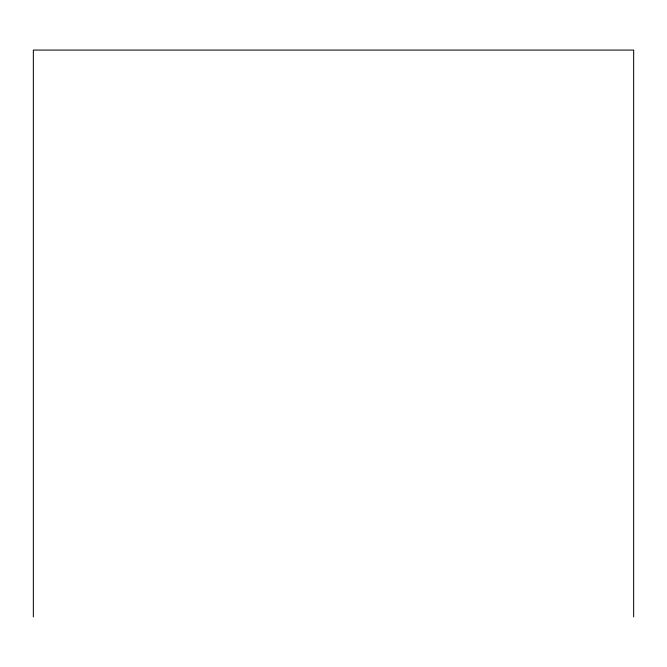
<?xml version="1.0" encoding="UTF-8"?>
<svg xmlns="http://www.w3.org/2000/svg" width="667" height="667" viewBox="0 0 667 667"><rect width="100%" height="100%" fill="white"/><g stroke="black" fill="none" stroke-linecap="round" stroke-linejoin="round"><path stroke-width="1" d="M633.65 616.917L633.65 50.083L33.35 50.083L33.35 616.917"/></g></svg>
